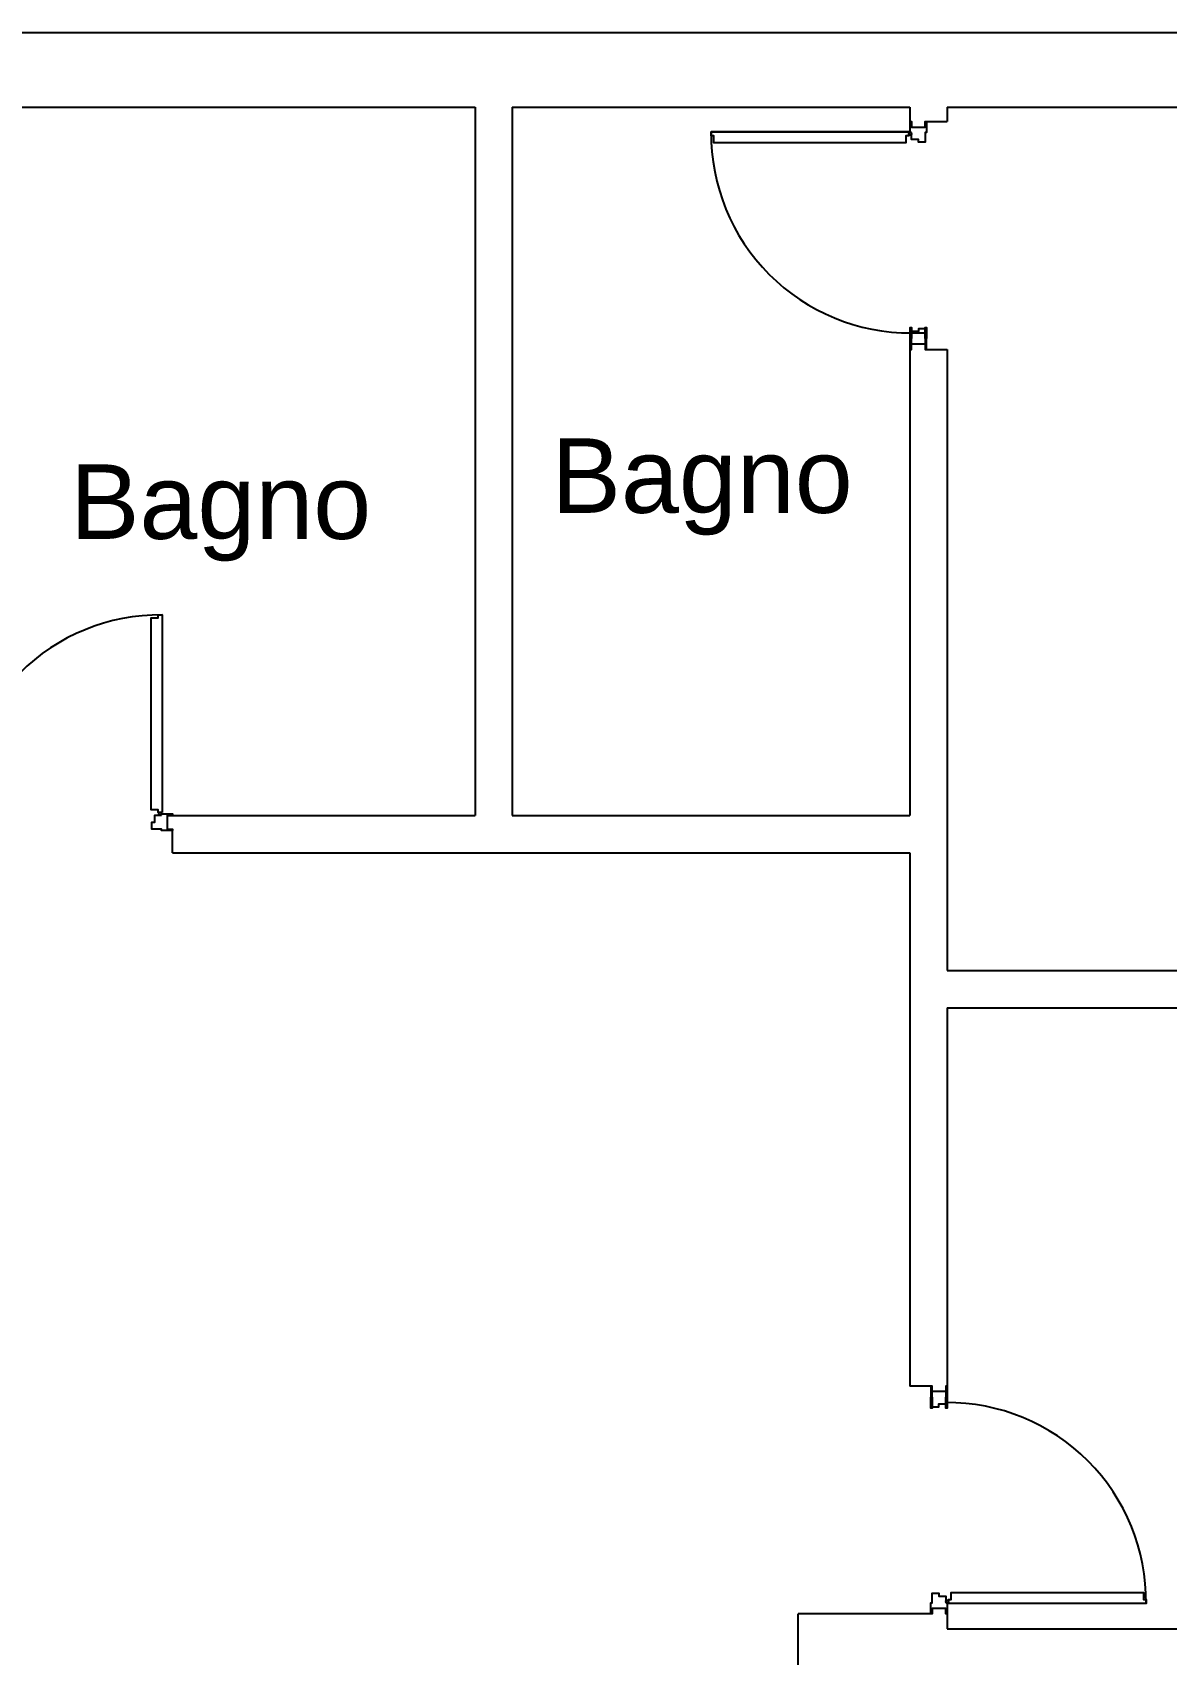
# Model space of a CAD drawing. Header units: millimetres. Extents: x 1251.1 to 1334.1, y 1577.6 to 1641.3.
# Drawn here: x 1303.26 to 1307.82, y 1613.93 to 1620.45 of the extents above; entities that cross this region are included whole.
import ezdxf

# ---------------------------------------------------------------- set-up
doc = ezdxf.new("R2010")
doc.units = ezdxf.units.MM
doc.linetypes.add('ACAD_ISO02W100', pattern=[15, 12, -3])
doc.layers.add('MURATURA', color=140, linetype='Continuous')
doc.layers.add('PORTES', color=3, linetype='Continuous')
doc.styles.get("Standard").update_dxf_attribs({"font": 'Arial.ttf'})

msp = doc.modelspace()

# ---------------------------------------------------------------- linework, layer by layer
at = {"layer": 'MURATURA'}
for p, q in [((1298.4456, 1620.4513), (1311.4456, 1620.4513)), ((1302.8956, 1620.1513), (1305.0405, 1620.1513)), ((1305.0405, 1620.1513), (1305.0405, 1617.3013)), ((1305.1905, 1620.1513), (1305.1905, 1617.3013)), ((1305.1905, 1620.1513), (1306.7905, 1620.1513)), ((1306.7905, 1620.1513), (1306.7905, 1620.0513)), ((1306.9405, 1620.1513), (1306.9405, 1620.0927)), ((1306.9405, 1620.1513), (1311.4456, 1620.1513)), ((1306.9405, 1620.1513), (1307.3956, 1620.1513)), ((1306.7905, 1620.0513), (1305.9905, 1620.0513)), ((1306.7905, 1619.2513), (1306.7905, 1617.3013)), ((1306.9405, 1619.1763), (1306.9405, 1616.6778)), ((1303.8016, 1617.3013), (1305.0405, 1617.3013)), ((1305.1905, 1617.3013), (1306.7905, 1617.3013)), ((1303.8237, 1617.1513), (1306.7905, 1617.1513)), ((1306.7905, 1617.1513), (1306.7905, 1615.0052)), ((1306.9405, 1616.6778), (1311.1388, 1616.6778)), ((1306.9405, 1616.5278), (1311.139, 1616.5278)), ((1306.9405, 1616.5278), (1306.9405, 1614.9292)), ((1306.9405, 1614.9672), (1306.9401, 1614.9672)), ((1306.3405, 1613.7292), (1306.3405, 1614.0888)), ((1306.9405, 1614.1292), (1306.9405, 1614.0292)), ((1306.9405, 1614.0292), (1311.1418, 1614.0292))]:
    msp.add_line(p, q, dxfattribs=at)
at = {"layer": 'MURATURA', "linetype": 'ACAD_ISO02W100'}
for p, q in [((1306.8573, 1620.0927), (1306.9405, 1620.0927)), ((1306.8573, 1619.1763), (1306.9405, 1619.1763)), ((1303.8237, 1617.1513), (1303.8237, 1617.2411)), ((1306.8738, 1615.0052), (1306.7905, 1615.0052)), ((1306.8738, 1614.0888), (1306.3405, 1614.0888))]:
    msp.add_line(p, q, dxfattribs=at)
at = {"layer": 'PORTES'}
for points in [[(1306.7965, 1620.0485), (1306.791, 1620.0485), (1306.791, 1620.0927), (1306.7965, 1620.0927), (1306.7965, 1620.0706), (1306.8517, 1620.0706), (1306.8517, 1620.0927), (1306.8573, 1620.0927), (1306.8573, 1620.0485), (1306.8517, 1620.0485), (1306.8517, 1620.0099), (1306.8241, 1620.0099), (1306.8241, 1620.0209), (1306.7965, 1620.0209)], [(1306.7855, 1620.0513), (1306.7855, 1620.0347), (1306.7744, 1620.0347), (1306.7744, 1620.0071), (1306.0016, 1620.0071), (1306.0016, 1620.0347), (1305.9905, 1620.0347), (1305.9905, 1620.0513)], [(1306.7965, 1619.2204), (1306.791, 1619.2204), (1306.791, 1619.1763), (1306.7965, 1619.1763), (1306.7965, 1619.1983), (1306.8517, 1619.1983), (1306.8517, 1619.1763), (1306.8573, 1619.1763), (1306.8573, 1619.2204), (1306.8517, 1619.2204), (1306.8517, 1619.2591), (1306.8241, 1619.2591), (1306.8241, 1619.248), (1306.7965, 1619.248)], [(1303.7823, 1617.3128), (1303.7657, 1617.3128), (1303.7657, 1617.3239), (1303.7381, 1617.3239), (1303.7381, 1618.0967), (1303.7657, 1618.0967), (1303.7657, 1618.1078), (1303.7823, 1618.1078)], [(1303.7795, 1617.3018), (1303.7795, 1617.3073), (1303.8237, 1617.3073), (1303.8237, 1617.3018), (1303.8016, 1617.3018), (1303.8016, 1617.2466), (1303.8237, 1617.2466), (1303.8237, 1617.2411), (1303.7795, 1617.2411), (1303.7795, 1617.2466), (1303.7409, 1617.2466), (1303.7409, 1617.2742), (1303.7519, 1617.2742), (1303.7519, 1617.3018)], [(1306.9345, 1614.961), (1306.9401, 1614.961), (1306.9401, 1615.0052), (1306.9345, 1615.0052), (1306.9345, 1614.9831), (1306.8793, 1614.9831), (1306.8793, 1615.0052), (1306.8738, 1615.0052), (1306.8738, 1614.961), (1306.8793, 1614.961), (1306.8793, 1614.9224), (1306.9069, 1614.9224), (1306.9069, 1614.9334), (1306.9345, 1614.9334)], [(1306.9345, 1614.133), (1306.9401, 1614.133), (1306.9401, 1614.0888), (1306.9345, 1614.0888), (1306.9345, 1614.1109), (1306.8793, 1614.1109), (1306.8793, 1614.0888), (1306.8738, 1614.0888), (1306.8738, 1614.133), (1306.8793, 1614.133), (1306.8793, 1614.1716), (1306.9069, 1614.1716), (1306.9069, 1614.1606), (1306.9345, 1614.1606)], [(1306.9456, 1614.1302), (1306.9456, 1614.1468), (1306.9566, 1614.1468), (1306.9566, 1614.1744), (1307.7295, 1614.1744), (1307.7295, 1614.1468), (1307.7405, 1614.1468), (1307.7405, 1614.1302)]]:
    msp.add_lwpolyline(points, close=True, dxfattribs=at)
for points in [[(1306.7965, 1619.1928), (1306.7965, 1619.2204), (1306.791, 1619.2204), (1306.791, 1619.2646), (1306.7965, 1619.2646), (1306.7965, 1619.2425), (1306.8517, 1619.2425), (1306.8517, 1619.2646), (1306.8573, 1619.2646), (1306.8573, 1619.2204), (1306.8517, 1619.2204), (1306.8517, 1619.1818)], [(1306.8793, 1614.939), (1306.8793, 1614.9169), (1306.8738, 1614.9169), (1306.8738, 1614.961), (1306.8793, 1614.961), (1306.8793, 1614.9997)], [(1306.9345, 1614.9886), (1306.9345, 1614.961), (1306.9401, 1614.961), (1306.9401, 1614.9169), (1306.9345, 1614.9169), (1306.9345, 1614.939)]]:
    msp.add_lwpolyline(points, dxfattribs=at)
for centre in [(1306.791, 1620.043), (1303.774, 1617.3073), (1306.9401, 1614.1385)]:
    msp.add_circle(centre, 0.00552, dxfattribs=at)
for centre, start, end in [((1306.791, 1620.043), 179.47914, 270.34723), ((1303.774, 1617.3073), 89.47914, 180.34723), ((1306.9401, 1614.1385), 359.47914, 90.34723)]:
    msp.add_arc(centre, 0.8005, start, end, dxfattribs=at)

# ---------------------------------------------------------------- texts
at = {"layer": 'MURATURA', "char_height": 0.3, "attachment_point": 1}
for insert in [(1305.3483, 1618.8184), (1303.4112, 1618.7137)]:
    msp.add_mtext_dynamic_manual_height_columns('{\\C0;Bagno}', width=3.138539, gutter_width=12.5, heights=[0], dxfattribs=dict(at, insert=insert))

doc.saveas('drawing.dxf')
